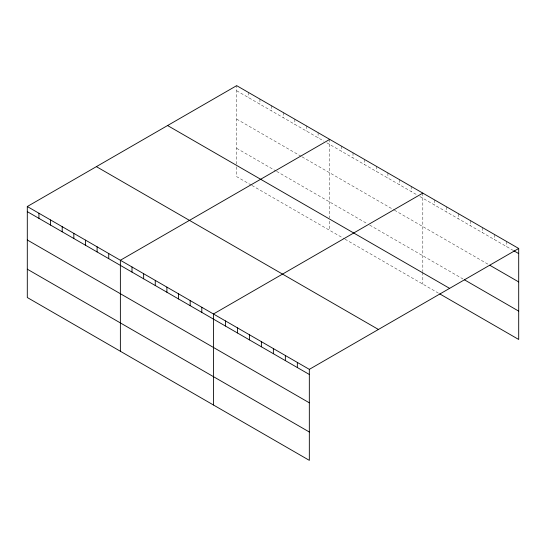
<?xml version="1.0" encoding="UTF-8"?>
<svg xmlns="http://www.w3.org/2000/svg" width="546" height="546" viewBox="0 0 546 546"><rect width="100%" height="100%" fill="white"/><g stroke="black" fill="none" stroke-linecap="round" stroke-linejoin="round"><path stroke-width="0.41" stroke-dasharray="2.73 2.05" d="M236.671 164.141L236.671 85.647M236.671 90.766L323.921 141.134M326.829 142.813L416.994 194.867M419.901 196.553L513.063 250.334M236.671 119.103L301.385 156.463M302.109 156.886L393.727 209.78M394.451 210.196L488.383 264.428M236.671 148.307L275.935 170.973M276.658 171.389L366.823 223.444M369.731 225.123L463.001 278.972M251.215 185.039L236.671 176.645L236.671 164.974M251.938 185.463L344.28 238.773M345.011 239.196L439.025 293.475M506.715 241.557L506.715 246.669M494.731 234.637L494.731 239.749M482.739 227.716L482.739 232.828M470.754 220.796L470.754 225.907M458.77 213.875L458.77 218.987M446.785 206.954L446.785 212.066M434.793 200.034L434.793 205.146M422.809 193.113L422.809 271.608M422.809 272.44L422.809 284.111M411.179 186.398L411.179 191.51M399.542 179.682L399.542 184.794M387.906 172.966L387.906 178.078M376.276 166.25L376.276 171.362M364.639 159.528L364.639 164.646M353.009 152.812L353.009 157.93M341.373 146.096L341.373 151.215M329.743 139.38L329.743 217.874M329.743 221.212L329.743 230.378M318.106 132.664L318.106 137.776M306.47 125.949L306.47 131.06M294.84 119.233L294.84 124.345M283.203 112.517L283.203 117.629M271.574 105.794L271.574 110.913M259.937 99.079L259.937 104.197M248.307 92.363L248.307 97.481"/><path stroke-width="0.82" d="M439.735 293.885L518.7 339.475L518.7 248.478L236.671 85.647L27.3 206.525L27.3 297.522L309.329 460.353L309.329 369.355L27.3 206.525M329.743 139.38L120.373 260.258L120.373 351.255M422.809 193.113L213.438 313.991L213.438 404.989M309.329 369.355L518.7 248.478M513.766 250.744L518.7 253.59M489.789 265.24L518.7 281.934M464.407 279.791L518.7 311.131M167.581 125.539L449.611 288.363M96.389 166.639L378.419 329.463M27.3 211.643L309.329 374.467M27.3 239.981L309.329 402.812M27.3 269.185L309.329 432.009M297.345 362.435L297.345 367.547M285.36 355.514L285.36 360.626M273.369 348.594L273.369 353.706M261.384 341.673L261.384 346.792M249.399 334.753L249.399 339.871M237.414 327.832L237.414 332.951M225.423 320.911L225.423 326.03M201.808 307.275L201.808 312.394M190.172 300.559L190.172 305.671M178.535 293.844L178.535 298.955M166.905 287.128L166.905 292.24M155.269 280.412L155.269 285.524M143.639 273.696L143.639 278.808M132.002 266.974L132.002 272.092M108.736 253.542L108.736 258.661M97.099 246.826L97.099 251.938M85.469 240.11L85.469 245.222M73.833 233.395L73.833 238.506M62.203 226.679L62.203 231.791M50.566 219.963L50.566 225.075M38.937 213.24L38.937 218.359"/></g></svg>
